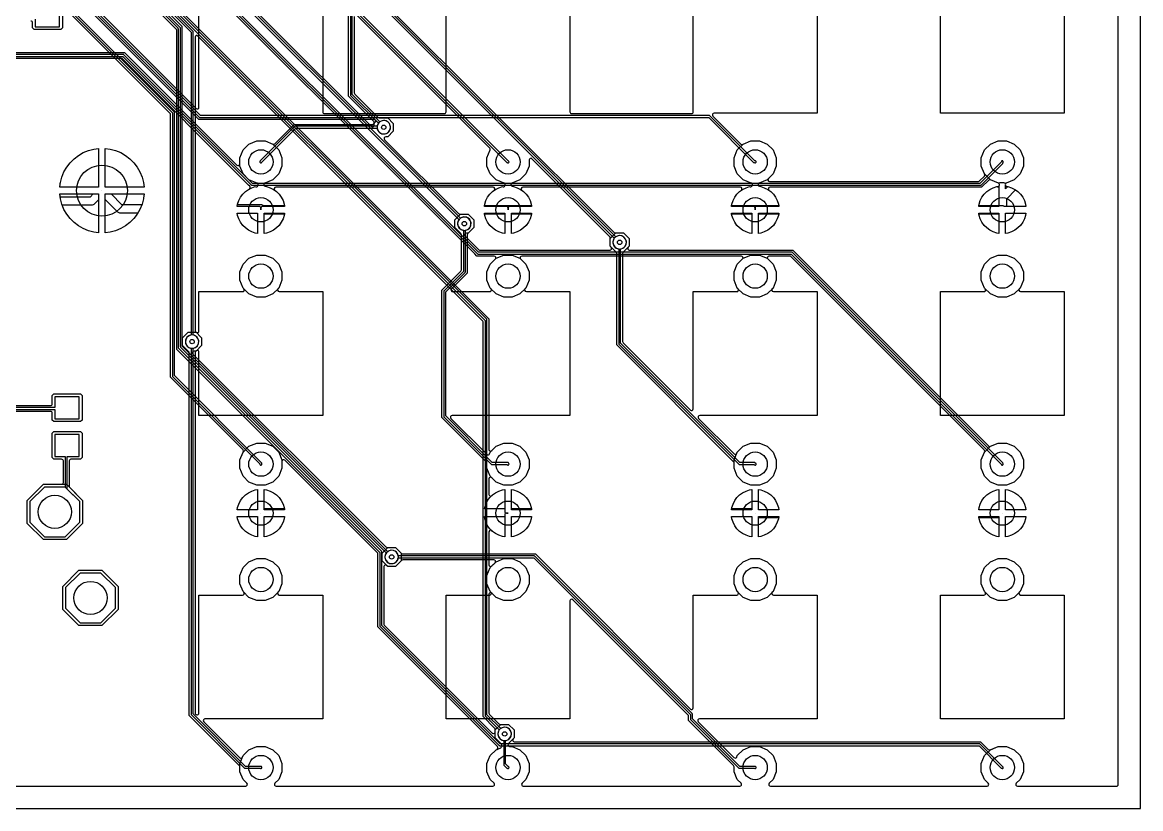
# Model space of a CAD drawing. Header units: millimetres. Extents: x 0 to 79, y 0 to 100.
# Drawn here: x 28.3 to 78.9, y 0 to 35.5 of the extents above; entities that cross this region are included whole.
import ezdxf

# ---------------------------------------------------------------- set-up
doc = ezdxf.new("R2010")
doc.units = ezdxf.units.MM

msp = doc.modelspace()

# ---------------------------------------------------------------- linework, layer by layer
at = {"layer": '16_copper'}
for points in [[(33.449, 38.127), (49.428, 22.147), (49.428, 16.241, 0.668179), (49.558, 16.187), (49.753, 16.381), (50.103, 16.526), (50.481, 16.526), (50.831, 16.381), (51.099, 16.113), (51.244, 15.763), (51.244, 15.385), (51.099, 15.035), (50.831, 14.767), (50.481, 14.622), (50.103, 14.622), (49.753, 14.767), (49.558, 14.961, 0.668179), (49.428, 14.907), (49.428, 14.204, 0.572909), (49.542, 14.138), (49.549, 14.143, 0.153687), (49.589, 14.181), (49.726, 14.281), (49.878, 14.358), (50.039, 14.41), (50.14, 14.426), (50.14, 13.434, 0.237915), (50.171, 13.373), (50.175, 13.37, -0.108546), (50.216, 13.358), (50.292, 13.358), (50.292, 13.358), (50.216, 13.358, 0.414214), (50.14, 13.282), (50.14, 12.29), (50.039, 12.306), (49.878, 12.358), (49.726, 12.435), (49.589, 12.535, 0.873835), (49.428, 12.512), (49.428, 11.025, 0.668179), (49.558, 10.971), (49.753, 11.165), (50.103, 11.31), (50.481, 11.31), (50.831, 11.165), (51.099, 10.897), (51.244, 10.547), (51.244, 10.169), (51.099, 9.819), (50.831, 9.551), (50.481, 9.406), (50.103, 9.406), (49.753, 9.551), (49.558, 9.745, 0.668179), (49.428, 9.691), (49.428, 4.31, 0.198912), (49.451, 4.256), (49.876, 3.831, 0.198905), (49.93, 3.808), (50.318, 3.808), (50.57, 3.556), (50.57, 3.2), (50.522, 3.153, 0.668179), (50.576, 3.023), (71.664, 3.023), (72.01, 2.677, 0.303343), (72.093, 2.66), (72.455, 2.81), (72.833, 2.81), (73.183, 2.665), (73.451, 2.397), (73.596, 2.047), (73.596, 1.669), (73.451, 1.319), (73.278, 1.146, 0.668179), (73.332, 1.016), (77.808, 1.016, 0.414214), (77.884, 1.092), (77.884, 86.5, 0.414214)], [(35.02, 39.934), (44.112, 30.842), (44.114, 30.84), (44.116, 30.838), (44.123, 30.833), (44.129, 30.828), (44.132, 30.827), (44.134, 30.826), (44.142, 30.824), (44.15, 30.821), (44.153, 30.821), (44.155, 30.82), (44.164, 30.82), (44.172, 30.819), (44.174, 30.82, 0.381879), (44.242, 30.895), (44.242, 31.014, 0.199414), (44.22, 31.068), (43.072, 32.215), (43.072, 43.296, 0.198912)], [(43.161, 43.365), (43.161, 32.271), (43.162, 32.265), (43.163, 32.259), (43.164, 32.257), (43.164, 32.254), (43.173, 32.24), (43.174, 32.24), (43.174, 32.239), (44.429, 30.985), (44.413, 30.963), (44.391, 30.92), (44.377, 30.875), (44.369, 30.828), (44.369, 30.78), (44.377, 30.733), (44.391, 30.687), (44.413, 30.645), (44.441, 30.606), (44.475, 30.573), (44.513, 30.545), (44.556, 30.523), (44.601, 30.508), (44.648, 30.501), (44.696, 30.501), (44.743, 30.508, 1), (44.601, 31.1), (44.556, 31.085, 0.061471), (44.492, 31.047), (43.25, 32.289), (43.25, 43.383)], [(44.561, 36.571), (55.076, 26.056, 0.198905), (55.13, 26.033), (55.518, 26.033), (55.77, 25.781), (55.77, 25.425), (55.723, 25.378, 0.668179), (55.777, 25.248), (63.174, 25.248), (72.023, 16.398, 0.303343), (72.107, 16.382), (72.455, 16.526), (72.833, 16.526), (73.183, 16.381), (73.451, 16.113), (73.596, 15.763), (73.596, 15.385), (73.451, 15.035), (73.183, 14.767), (72.833, 14.622), (72.455, 14.622), (72.105, 14.767), (71.837, 15.035), (71.692, 15.385), (71.692, 15.763), (71.838, 16.116, 0.369504), (71.83, 16.214), (63.086, 24.959, 0.198912), (63.032, 24.981), (62.091, 24.981, 0.668179), (62.038, 24.851), (62.275, 24.613), (62.42, 24.263), (62.42, 23.885), (62.275, 23.535), (62.007, 23.267), (61.657, 23.122), (61.279, 23.122), (60.929, 23.267), (60.661, 23.535), (60.516, 23.885), (60.516, 24.263), (60.661, 24.613), (60.898, 24.851, 0.668179), (60.845, 24.981), (50.915, 24.981, 0.668179), (50.862, 24.851), (51.099, 24.613), (51.244, 24.263), (51.244, 23.885), (51.099, 23.535), (50.831, 23.267), (50.481, 23.122), (50.103, 23.122), (49.753, 23.267), (49.485, 23.535), (49.34, 23.885), (49.34, 24.263), (49.485, 24.613), (49.722, 24.851, 0.668179), (49.669, 24.981), (48.884, 24.981), (48.784, 25.081), (33.779, 40.086, 0.414214)], [(30.906, 39.885), (35.471, 35.319), (35.471, 20.892), (35.472, 20.886), (35.473, 20.88), (35.474, 20.878), (35.474, 20.875), (35.483, 20.861), (35.484, 20.861), (35.484, 20.86), (44.784, 11.56), (44.769, 11.538), (44.747, 11.496), (44.732, 11.45), (44.725, 11.403), (44.725, 11.355), (44.732, 11.308), (44.747, 11.263), (44.769, 11.22), (44.797, 11.182), (44.83, 11.148), (44.869, 11.12), (44.911, 11.098), (44.957, 11.083), (45.004, 11.076), (45.052, 11.076), (45.099, 11.083, 1), (44.957, 11.675), (44.911, 11.66, 0.061471), (44.847, 11.623), (35.56, 20.91), (35.56, 35.338), (35.559, 35.344), (35.558, 35.35), (35.557, 35.351), (35.557, 35.354), (35.548, 35.368), (35.547, 35.369), (35.547, 35.369), (30.982, 39.935)], [(32.773, 38.284), (35.96, 35.097), (35.96, 21.414), (35.934, 21.409), (35.888, 21.395), (35.846, 21.373), (35.807, 21.345), (35.773, 21.311), (35.745, 21.273), (35.724, 21.23), (35.709, 21.185), (35.701, 21.138), (35.701, 21.09), (35.709, 21.043), (35.724, 20.997), (35.745, 20.955), (35.773, 20.916), (35.807, 20.882), (35.846, 20.854), (35.888, 20.833), (35.934, 20.818), (35.981, 20.811), (36.028, 20.811), (36.076, 20.818, 0.824851), (36.049, 21.414), (36.049, 35.116), (36.048, 35.121), (36.047, 35.127), (36.046, 35.129), (36.046, 35.132), (36.037, 35.146), (36.036, 35.146), (36.036, 35.147), (32.849, 38.334)], [(33.262, 38.062), (49.251, 22.073), (49.251, 4.223), (49.252, 4.217), (49.252, 4.211), (49.253, 4.209), (49.254, 4.206), (49.263, 4.192), (49.263, 4.192), (49.264, 4.191), (49.896, 3.559), (49.88, 3.537), (49.859, 3.495), (49.844, 3.449), (49.836, 3.402), (49.836, 3.354), (49.844, 3.307), (49.859, 3.262), (49.88, 3.219), (49.908, 3.181), (49.942, 3.147), (49.981, 3.119), (50.023, 3.097), (50.069, 3.082), (50.116, 3.075), (50.163, 3.075), (50.211, 3.082, 1), (50.069, 3.674), (50.023, 3.659, 0.061471), (49.959, 3.622), (49.34, 4.241), (49.34, 22.092), (49.338, 22.098), (49.338, 22.104), (49.337, 22.105), (49.336, 22.108), (49.328, 22.122), (49.327, 22.123), (49.326, 22.123), (33.337, 38.112)], [(44.374, 36.506), (55.097, 25.784), (55.081, 25.762), (55.059, 25.72), (55.045, 25.674), (55.037, 25.627), (55.037, 25.579), (55.045, 25.532), (55.059, 25.487), (55.081, 25.444), (55.109, 25.406), (55.143, 25.372), (55.181, 25.344), (55.224, 25.322), (55.269, 25.307), (55.316, 25.3), (55.364, 25.3), (55.411, 25.307, 1), (55.269, 25.899), (55.224, 25.884, 0.061471), (55.16, 25.847), (44.45, 36.556)], [(19.689, 1.016), (38.428, 1.016, 0.668179), (38.482, 1.146), (38.309, 1.319), (38.164, 1.669), (38.164, 2.047), (38.309, 2.397), (38.577, 2.665), (38.927, 2.81), (39.305, 2.81), (39.655, 2.665), (39.923, 2.397), (40.068, 2.047), (40.068, 1.669), (39.923, 1.319), (39.75, 1.146, 0.668179), (39.804, 1.016), (49.604, 1.016, 0.668179), (49.658, 1.146), (49.485, 1.319), (49.34, 1.669), (49.34, 2.047), (49.485, 2.397), (49.753, 2.665, 0.69841), (49.814, 2.804), (44.406, 8.212), (44.406, 11.515, 0.198912), (44.383, 11.569), (40.198, 15.754, 0.668179), (40.068, 15.7), (40.068, 15.385), (39.923, 15.035), (39.655, 14.767), (39.305, 14.622), (38.927, 14.622), (38.577, 14.767), (38.309, 15.035), (38.164, 15.385), (38.164, 15.763), (38.309, 16.113, 0.411775), (38.309, 16.221), (35.127, 19.402), (35.127, 19.402), (35.027, 19.503), (35.027, 31.384, 0.198912), (35.004, 31.438), (30.271, 36.171, 0.668179)], [(30.141, 36.117), (30.141, 35.3), (30.067, 35.226), (28.861, 35.226), (28.787, 35.3), (28.787, 35.528, 0.414214), (28.711, 35.604)], [(43.339, 35.81), (43.339, 32.357, 0.198912), (43.361, 32.304), (44.408, 31.256, 0.198905), (44.462, 31.234), (44.85, 31.234), (45.102, 30.982), (45.102, 30.626), (44.85, 30.374), (44.764, 30.374, 0.668179), (44.71, 30.244), (48.053, 26.9, 0.198905), (48.107, 26.878), (48.495, 26.878), (48.747, 26.626), (48.747, 26.27), (48.495, 26.018), (48.409, 26.018, 0.668179), (48.355, 25.887), (48.972, 25.27, 0.198912), (49.026, 25.248), (54.903, 25.248), (54.906, 25.248, 0.654774), (54.957, 25.378), (54.91, 25.425), (54.91, 25.813, 0.199414), (54.888, 25.867), (51.374, 29.381, 0.668179), (51.244, 29.327), (51.244, 29.05), (51.099, 28.7), (50.831, 28.432), (50.468, 28.282, 0.754559), (50.485, 28.136), (50.485, 28.136), (50.545, 28.126), (50.706, 28.074), (50.858, 27.997), (50.995, 27.897), (51.115, 27.777), (51.215, 27.64), (51.292, 27.488), (51.344, 27.327), (51.36, 27.226), (50.368, 27.226, 0.237915), (50.307, 27.195), (50.304, 27.191, -0.108546), (50.292, 27.15), (50.292, 27.074), (50.292, 27.074), (50.292, 27.15, 0.414214), (50.216, 27.226), (49.224, 27.226), (49.24, 27.327), (49.292, 27.488), (49.369, 27.64), (49.469, 27.777), (49.589, 27.897), (49.726, 27.997), (49.878, 28.074), (50.039, 28.126, 0.925744), (50.134, 28.271), (50.123, 28.278, 0.02525), (50.116, 28.282), (49.753, 28.432), (49.485, 28.7), (49.34, 29.05), (49.34, 29.429), (49.486, 29.78, 0.303353), (49.469, 29.863), (43.469, 35.864, 0.668179)], [(21.586, 18.224), (29.6, 18.224, 0.414214), (29.676, 18.301), (29.676, 18.675), (29.75, 18.749), (30.956, 18.749), (31.03, 18.675), (31.03, 17.569), (30.956, 17.495), (29.75, 17.495), (29.676, 17.569), (29.676, 17.882, 0.414214), (29.6, 17.958), (21.512, 17.958, 0.198912)]]:
    msp.add_lwpolyline(points, format="xyb", dxfattribs=at)
for points in [[(29.879, 40.645), (35.293, 35.23), (35.293, 20.803), (35.294, 20.797), (35.295, 20.791), (35.296, 20.789), (35.296, 20.786), (35.305, 20.772), (35.306, 20.772), (35.306, 20.771), (44.494, 11.583), (44.494, 8.268), (44.496, 8.262), (44.496, 8.256), (44.497, 8.254), (44.498, 8.251), (44.506, 8.237), (44.507, 8.237), (44.507, 8.236), (49.886, 2.858), (49.891, 2.854), (49.896, 2.851), (49.897, 2.85), (49.9, 2.848), (49.916, 2.845), (49.917, 2.845), (49.917, 2.845), (71.591, 2.845), (72.6, 1.835), (72.604, 1.833), (72.606, 1.831), (72.618, 1.822), (72.634, 1.815), (72.65, 1.814), (72.666, 1.819), (72.679, 1.83), (72.686, 1.845), (72.688, 1.861), (72.684, 1.877), (72.67, 1.894), (72.66, 1.901), (71.64, 2.921), (71.635, 2.924), (71.631, 2.928), (71.629, 2.928), (71.627, 2.93), (71.61, 2.934), (71.61, 2.934), (71.609, 2.934), (49.936, 2.934), (44.583, 8.286), (44.583, 11.601), (44.582, 11.607), (44.582, 11.613), (44.581, 11.615), (44.58, 11.618), (44.571, 11.632), (44.571, 11.632), (44.57, 11.633), (35.382, 20.821), (35.382, 35.249), (35.381, 35.255), (35.381, 35.261), (35.38, 35.262), (35.379, 35.265), (35.37, 35.279), (35.37, 35.28), (35.369, 35.28), (29.972, 40.677)], [(33.751, 40.24), (48.908, 25.083), (48.913, 25.079), (48.918, 25.076), (48.919, 25.075), (48.922, 25.073), (48.938, 25.07), (48.939, 25.07), (48.939, 25.07), (63.101, 25.07), (72.594, 15.576), (72.604, 15.556), (72.613, 15.542), (72.627, 15.533), (72.643, 15.53), (72.66, 15.532), (72.674, 15.541), (72.684, 15.554), (72.688, 15.57), (72.684, 15.592), (72.672, 15.62), (72.664, 15.632), (72.663, 15.633), (63.15, 25.146), (63.145, 25.149), (63.141, 25.153), (63.139, 25.153), (63.137, 25.155), (63.121, 25.159), (63.12, 25.159), (63.119, 25.159), (48.958, 25.159), (33.826, 40.29)], [(30.074, 36.493), (35.116, 31.452), (35.116, 19.558), (35.117, 19.552), (35.117, 19.546), (35.118, 19.544), (35.119, 19.542), (35.127, 19.528), (35.128, 19.527), (35.129, 19.527), (39.072, 15.584), (39.072, 15.574), (39.075, 15.558), (39.084, 15.544), (39.097, 15.534), (39.113, 15.53), (39.129, 15.532), (39.144, 15.54), (39.155, 15.552), (39.16, 15.574), (39.16, 15.602), (39.159, 15.608), (39.159, 15.614), (39.158, 15.616), (39.157, 15.618), (39.148, 15.632), (39.148, 15.633), (39.147, 15.633), (35.204, 19.576), (35.204, 31.471), (35.203, 31.477), (35.203, 31.483), (35.202, 31.484), (35.201, 31.487), (35.192, 31.501), (35.192, 31.501), (35.191, 31.502), (30.124, 36.569)], [(28.914, 35.693), (28.914, 35.353), (30.014, 35.353), (30.014, 36.353)], [(43.352, 36.106), (50.242, 29.217), (50.252, 29.209), (50.254, 29.208), (50.273, 29.199), (50.289, 29.195), (50.306, 29.197), (50.32, 29.205), (50.331, 29.218), (50.336, 29.233), (50.335, 29.25), (50.328, 29.265), (50.311, 29.279), (50.299, 29.285), (43.428, 36.156)], [(21.443, 18.047), (29.803, 18.047), (29.803, 17.622), (30.903, 17.622), (30.903, 18.622), (29.803, 18.622), (29.803, 18.136), (21.425, 18.136)]]:
    msp.add_lwpolyline(points, dxfattribs=at)
for points in [[(48.388, 26.152, 1), (48.246, 26.743), (48.201, 26.729, 0.061471), (48.136, 26.691), (34.514, 40.313, 0.966282), (34.04, 40.691), (34.012, 40.653, 0.824854), (34.452, 40.25), (48.074, 26.628), (48.058, 26.607), (48.036, 26.564), (48.021, 26.519), (48.014, 26.472), (48.014, 26.424), (48.021, 26.377), (48.036, 26.331), (48.058, 26.289), (48.086, 26.25), (48.12, 26.216), (48.158, 26.188), (48.201, 26.167), (48.246, 26.152), (48.293, 26.145), (48.341, 26.145)], [(49.642, 3.394, 0.381879), (49.709, 3.47), (49.709, 3.588, 0.199414), (49.687, 3.642), (49.162, 4.168), (49.162, 22.005, 0.198912), (49.139, 22.059), (36.268, 34.93, 0.668179), (36.138, 34.876), (36.138, 21.62, 0.198912), (36.16, 21.566), (36.435, 21.292), (36.435, 20.936), (36.183, 20.684), (36.096, 20.684, 0.668179), (36.042, 20.553), (44.764, 11.832, 0.198905), (44.818, 11.809), (45.206, 11.809), (45.458, 11.557), (45.458, 11.201), (45.206, 10.949), (44.85, 10.949), (44.802, 10.996, 0.668179), (44.672, 10.942), (44.672, 8.354, 0.198912), (44.695, 8.301), (49.579, 3.416), (49.582, 3.414), (49.583, 3.412), (49.59, 3.408), (49.597, 3.403), (49.599, 3.402), (49.602, 3.4), (49.61, 3.398), (49.617, 3.395), (49.62, 3.395), (49.623, 3.394), (49.631, 3.394), (49.639, 3.394)], [(30.02, 28.092), (30.025, 28.133), (30.025, 28.133), (30.025, 28.133), (30.035, 28.209), (30.035, 28.209), (30.035, 28.209), (30.045, 28.285, 0.088592), (30.049, 28.314), (30.114, 28.556), (30.21, 28.787), (30.335, 29.005), (30.487, 29.203), (30.665, 29.381), (30.863, 29.533), (31.081, 29.658), (31.312, 29.754), (31.554, 29.819), (31.776, 29.848), (31.776, 28.092)], [(39.116, 27.074), (39.116, 27.15, -0.109765), (39.104, 27.192), (39.1, 27.196, 0.234921), (39.04, 27.226), (38.048, 27.226), (38.064, 27.327), (38.116, 27.488), (38.193, 27.64), (38.293, 27.777), (38.413, 27.897), (38.55, 27.997), (38.702, 28.074), (38.863, 28.126, 0.925757), (38.958, 28.271), (38.947, 28.278, 0.02525), (38.94, 28.282), (38.577, 28.432), (38.309, 28.7), (38.164, 29.05), (38.164, 29.429), (38.309, 29.778), (38.577, 30.046), (38.927, 30.191), (39.305, 30.191), (39.655, 30.046), (39.923, 29.778), (40.068, 29.429), (40.068, 29.05), (39.923, 28.7), (39.655, 28.432), (39.292, 28.282, 0.754559), (39.308, 28.136), (39.309, 28.136), (39.369, 28.126), (39.53, 28.074), (39.682, 27.997), (39.819, 27.897), (39.939, 27.777), (40.039, 27.64), (40.116, 27.488), (40.168, 27.327), (40.184, 27.226), (39.192, 27.226, 0.414214), (39.116, 27.15), (39.116, 27.074)], [(61.468, 27.074), (61.468, 27.15, -0.109765), (61.456, 27.192), (61.452, 27.196, 0.234921), (61.392, 27.226), (60.4, 27.226), (60.416, 27.327), (60.468, 27.488), (60.545, 27.64), (60.645, 27.777), (60.765, 27.897), (60.902, 27.997), (61.054, 28.074), (61.215, 28.126, 0.925744), (61.31, 28.271), (61.299, 28.278, 0.02525), (61.292, 28.282), (60.929, 28.432), (60.661, 28.7), (60.516, 29.05), (60.516, 29.429), (60.661, 29.778), (60.929, 30.046), (61.279, 30.191), (61.657, 30.191), (62.007, 30.046), (62.275, 29.778), (62.42, 29.429), (62.42, 29.05), (62.275, 28.7), (62.007, 28.432), (61.644, 28.282, 0.754559), (61.661, 28.136), (61.661, 28.136), (61.721, 28.126), (61.882, 28.074), (62.034, 27.997), (62.171, 27.897), (62.291, 27.777), (62.391, 27.64), (62.468, 27.488), (62.52, 27.327), (62.536, 27.226), (61.544, 27.226, 0.414214), (61.468, 27.15), (61.468, 27.074)], [(72.784, 28.252, 0.25468), (72.72, 28.287), (72.568, 28.287, 0.238446), (72.486, 28.271), (72.475, 28.278, 0.02525), (72.468, 28.282), (72.105, 28.432), (71.837, 28.7), (71.692, 29.05), (71.692, 29.429), (71.837, 29.778), (72.105, 30.046), (72.455, 30.191), (72.833, 30.191), (73.183, 30.046), (73.451, 29.778), (73.596, 29.429), (73.596, 29.05), (73.451, 28.7), (73.183, 28.432), (72.82, 28.282, 0.038941), (72.81, 28.276), (72.801, 28.27), (72.8, 28.27), (72.8, 28.269), (72.793, 28.262), (72.786, 28.254), (72.786, 28.254), (72.785, 28.253), (72.785, 28.252)], [(71.576, 27.226), (71.592, 27.327), (71.644, 27.488), (71.721, 27.64), (71.821, 27.777), (71.941, 27.897), (72.078, 27.997), (72.23, 28.074), (72.391, 28.126, 0.285685), (72.482, 28.149), (72.49, 28.154, -0.000902), (72.492, 28.156), (72.492, 27.226)], [(72.796, 28.156, -0.001512), (72.799, 28.154), (72.807, 28.148, 0.106436), (72.837, 28.136), (72.837, 28.136, 0.177335), (72.901, 28.125), (72.796, 28.02)], [(32.08, 27.788), (33.836, 27.788, 0.03889), (33.834, 27.773), (33.814, 27.62, 0.150583), (33.807, 27.566), (33.742, 27.324), (33.646, 27.093), (33.521, 26.875), (33.369, 26.677), (33.191, 26.499), (32.993, 26.347), (32.775, 26.222), (32.544, 26.126), (32.302, 26.061), (32.08, 26.032)], [(29.279, 12.163), (28.546, 12.896), (28.546, 13.934), (29.279, 14.667), (30.105, 14.667, 0.414214), (30.182, 14.743), (30.182, 15.719, 0.414214), (30.105, 15.795), (29.75, 15.795), (29.676, 15.869), (29.676, 16.975), (29.75, 17.049), (30.956, 17.049), (31.03, 16.975), (31.03, 15.869), (30.956, 15.795), (30.524, 15.795, 0.414214), (30.448, 15.719), (30.448, 14.567, 0.198912), (30.471, 14.513), (31.05, 13.934), (31.05, 12.896), (30.317, 12.163)]]:
    msp.add_lwpolyline(points, format="xyb", close=True, dxfattribs=at)
for points in [[(32.08, 28.092), (32.08, 29.848), (32.302, 29.819), (32.544, 29.754), (32.775, 29.658), (32.993, 29.533), (33.191, 29.381), (33.369, 29.203), (33.521, 29.005), (33.646, 28.787), (33.742, 28.556), (33.807, 28.314), (33.836, 28.092)], [(31.928, 27.94), (31.928, 27.94), (31.928, 27.94), (31.928, 27.94)], [(72.854, 27.226), (72.854, 27.574), (73.248, 27.969), (73.347, 27.897), (73.467, 27.777), (73.567, 27.64), (73.644, 27.488), (73.696, 27.327), (73.712, 27.226)], [(31.554, 26.061), (31.312, 26.126), (31.081, 26.222), (30.863, 26.347), (30.665, 26.499), (30.487, 26.677), (30.335, 26.875), (30.21, 27.093), (30.114, 27.324), (30.049, 27.566), (30.02, 27.788), (31.776, 27.788), (31.776, 26.032)], [(38.863, 26.022), (38.702, 26.074), (38.55, 26.151), (38.413, 26.251), (38.293, 26.371), (38.193, 26.508), (38.116, 26.66), (38.064, 26.821), (38.048, 26.922), (38.964, 26.922), (38.964, 26.006)], [(39.268, 26.922), (40.184, 26.922), (40.168, 26.821), (40.116, 26.66), (40.039, 26.508), (39.939, 26.371), (39.819, 26.251), (39.682, 26.151), (39.53, 26.074), (39.369, 26.022), (39.268, 26.006)], [(50.039, 26.022), (49.878, 26.074), (49.726, 26.151), (49.589, 26.251), (49.469, 26.371), (49.369, 26.508), (49.292, 26.66), (49.24, 26.821), (49.224, 26.922), (50.14, 26.922), (50.14, 26.006)], [(50.444, 26.922), (51.36, 26.922), (51.344, 26.821), (51.292, 26.66), (51.215, 26.508), (51.115, 26.371), (50.995, 26.251), (50.858, 26.151), (50.706, 26.074), (50.545, 26.022), (50.444, 26.006)], [(61.215, 26.022), (61.054, 26.074), (60.902, 26.151), (60.765, 26.251), (60.645, 26.371), (60.545, 26.508), (60.468, 26.66), (60.416, 26.821), (60.4, 26.922), (61.316, 26.922), (61.316, 26.006)], [(61.62, 26.922), (62.536, 26.922), (62.52, 26.821), (62.468, 26.66), (62.391, 26.508), (62.291, 26.371), (62.171, 26.251), (62.034, 26.151), (61.882, 26.074), (61.721, 26.022), (61.62, 26.006)], [(72.391, 26.022), (72.23, 26.074), (72.078, 26.151), (71.941, 26.251), (71.821, 26.371), (71.721, 26.508), (71.644, 26.66), (71.592, 26.821), (71.576, 26.922), (72.492, 26.922), (72.492, 26.006)], [(72.796, 26.922), (73.712, 26.922), (73.696, 26.821), (73.644, 26.66), (73.567, 26.508), (73.467, 26.371), (73.347, 26.251), (73.21, 26.151), (73.058, 26.074), (72.897, 26.022), (72.796, 26.006)], [(38.927, 23.122), (38.577, 23.267), (38.309, 23.535), (38.164, 23.885), (38.164, 24.263), (38.309, 24.613), (38.577, 24.881), (38.927, 25.026), (39.305, 25.026), (39.655, 24.881), (39.923, 24.613), (40.068, 24.263), (40.068, 23.885), (39.923, 23.535), (39.655, 23.267), (39.305, 23.122)], [(72.455, 23.122), (72.105, 23.267), (71.837, 23.535), (71.692, 23.885), (71.692, 24.263), (71.837, 24.613), (72.105, 24.881), (72.455, 25.026), (72.833, 25.026), (73.183, 24.881), (73.451, 24.613), (73.596, 24.263), (73.596, 23.885), (73.451, 23.535), (73.183, 23.267), (72.833, 23.122)], [(30.923, 12.949), (30.923, 13.881), (30.359, 14.445), (30.359, 15.922), (30.903, 15.922), (30.903, 16.922), (29.803, 16.922), (29.803, 15.922), (30.27, 15.922), (30.27, 14.534), (30.264, 14.54), (29.332, 14.54), (28.673, 13.881), (28.673, 12.949), (29.332, 12.29), (30.264, 12.29)], [(61.279, 14.622), (60.929, 14.767), (60.661, 15.035), (60.516, 15.385), (60.516, 15.763), (60.661, 16.113), (60.929, 16.381), (61.279, 16.526), (61.657, 16.526), (62.007, 16.381), (62.275, 16.113), (62.42, 15.763), (62.42, 15.385), (62.275, 15.035), (62.007, 14.767), (61.657, 14.622)], [(38.048, 13.51), (38.064, 13.611), (38.116, 13.772), (38.193, 13.924), (38.293, 14.061), (38.413, 14.181), (38.55, 14.281), (38.702, 14.358), (38.863, 14.41), (38.964, 14.426), (38.964, 13.51)], [(39.268, 13.51), (39.268, 14.426), (39.369, 14.41), (39.53, 14.358), (39.682, 14.281), (39.819, 14.181), (39.939, 14.061), (40.039, 13.924), (40.116, 13.772), (40.168, 13.611), (40.184, 13.51)], [(50.444, 13.51), (50.444, 14.426), (50.545, 14.41), (50.706, 14.358), (50.858, 14.281), (50.995, 14.181), (51.115, 14.061), (51.215, 13.924), (51.292, 13.772), (51.344, 13.611), (51.36, 13.51)], [(60.4, 13.51), (60.416, 13.611), (60.468, 13.772), (60.545, 13.924), (60.645, 14.061), (60.765, 14.181), (60.902, 14.281), (61.054, 14.358), (61.215, 14.41), (61.316, 14.426), (61.316, 13.51)], [(61.62, 13.51), (61.62, 14.426), (61.721, 14.41), (61.882, 14.358), (62.034, 14.281), (62.171, 14.181), (62.291, 14.061), (62.391, 13.924), (62.468, 13.772), (62.52, 13.611), (62.536, 13.51)], [(71.576, 13.51), (71.592, 13.611), (71.644, 13.772), (71.721, 13.924), (71.821, 14.061), (71.941, 14.181), (72.078, 14.281), (72.23, 14.358), (72.391, 14.41), (72.492, 14.426), (72.492, 13.51)], [(72.796, 13.51), (72.796, 14.426), (72.897, 14.41), (73.058, 14.358), (73.21, 14.281), (73.347, 14.181), (73.467, 14.061), (73.567, 13.924), (73.644, 13.772), (73.696, 13.611), (73.712, 13.51)], [(38.863, 12.306), (38.702, 12.358), (38.55, 12.435), (38.413, 12.535), (38.293, 12.655), (38.193, 12.792), (38.116, 12.944), (38.064, 13.105), (38.048, 13.206), (38.964, 13.206), (38.964, 12.29)], [(39.116, 13.358), (39.116, 13.358), (39.116, 13.358), (39.116, 13.358)], [(39.268, 13.206), (40.184, 13.206), (40.168, 13.105), (40.116, 12.944), (40.039, 12.792), (39.939, 12.655), (39.819, 12.535), (39.682, 12.435), (39.53, 12.358), (39.369, 12.306), (39.268, 12.29)], [(50.444, 13.206), (51.36, 13.206), (51.344, 13.105), (51.292, 12.944), (51.215, 12.792), (51.115, 12.655), (50.995, 12.535), (50.858, 12.435), (50.706, 12.358), (50.545, 12.306), (50.444, 12.29)], [(61.215, 12.306), (61.054, 12.358), (60.902, 12.435), (60.765, 12.535), (60.645, 12.655), (60.545, 12.792), (60.468, 12.944), (60.416, 13.105), (60.4, 13.206), (61.316, 13.206), (61.316, 12.29)], [(61.468, 13.358), (61.468, 13.358), (61.468, 13.358), (61.468, 13.358)], [(61.62, 13.206), (62.536, 13.206), (62.52, 13.105), (62.468, 12.944), (62.391, 12.792), (62.291, 12.655), (62.171, 12.535), (62.034, 12.435), (61.882, 12.358), (61.721, 12.306), (61.62, 12.29)], [(72.391, 12.306), (72.23, 12.358), (72.078, 12.435), (71.941, 12.535), (71.821, 12.655), (71.721, 12.792), (71.644, 12.944), (71.592, 13.105), (71.576, 13.206), (72.492, 13.206), (72.492, 12.29)], [(72.644, 13.358), (72.644, 13.358), (72.644, 13.358), (72.644, 13.358)], [(72.796, 13.206), (73.712, 13.206), (73.696, 13.105), (73.644, 12.944), (73.567, 12.792), (73.467, 12.655), (73.347, 12.535), (73.21, 12.435), (73.058, 12.358), (72.897, 12.306), (72.796, 12.29)], [(38.927, 9.406), (38.577, 9.551), (38.309, 9.819), (38.164, 10.169), (38.164, 10.547), (38.309, 10.897), (38.577, 11.165), (38.927, 11.31), (39.305, 11.31), (39.655, 11.165), (39.923, 10.897), (40.068, 10.547), (40.068, 10.169), (39.923, 9.819), (39.655, 9.551), (39.305, 9.406)], [(61.279, 9.406), (60.929, 9.551), (60.661, 9.819), (60.516, 10.169), (60.516, 10.547), (60.661, 10.897), (60.929, 11.165), (61.279, 11.31), (61.657, 11.31), (62.007, 11.165), (62.275, 10.897), (62.42, 10.547), (62.42, 10.169), (62.275, 9.819), (62.007, 9.551), (61.657, 9.406)], [(72.455, 9.406), (72.105, 9.551), (71.837, 9.819), (71.692, 10.169), (71.692, 10.547), (71.837, 10.897), (72.105, 11.165), (72.455, 11.31), (72.833, 11.31), (73.183, 11.165), (73.451, 10.897), (73.596, 10.547), (73.596, 10.169), (73.451, 9.819), (73.183, 9.551), (72.833, 9.406)], [(30.889, 8.273), (30.156, 9.006), (30.156, 10.044), (30.889, 10.777), (31.927, 10.777), (32.66, 10.044), (32.66, 9.006), (31.927, 8.273)], [(32.533, 9.059), (32.533, 9.991), (31.874, 10.65), (30.942, 10.65), (30.283, 9.991), (30.283, 9.059), (30.942, 8.4), (31.874, 8.4)]]:
    msp.add_lwpolyline(points, close=True, dxfattribs=at)
at = {"layer": '1_copper'}
for points in [[(19.689, 1.016), (38.428, 1.016, 0.668179), (38.482, 1.146), (38.309, 1.319), (38.164, 1.669), (38.164, 1.888, 0.198912), (38.142, 1.941), (35.871, 4.212), (35.871, 20.607, 0.198912), (35.849, 20.661), (35.574, 20.936), (35.574, 21.292), (35.826, 21.544), (36.183, 21.544, 0.690038), (36.316, 21.595), (36.316, 23.374), (38.286, 23.374, 0.611648), (38.347, 23.494), (38.343, 23.501, 0.125128), (38.309, 23.535), (38.164, 23.885), (38.164, 24.263), (38.309, 24.613), (38.577, 24.881), (38.927, 25.026), (39.305, 25.026), (39.655, 24.881), (39.923, 24.613), (40.068, 24.263), (40.068, 23.885), (39.923, 23.535, 0.874187), (39.946, 23.374), (41.916, 23.374), (41.916, 17.774), (36.316, 17.774), (36.316, 20.633, 0.458574), (36.228, 20.708), (36.226, 20.707, 0.448726), (36.138, 20.607), (36.138, 4.354), (36.139, 4.346), (36.14, 4.337, 0.964727), (36.314, 4.316), (36.316, 4.323, 0.015791), (36.316, 4.328), (36.316, 9.658), (38.286, 9.658, 0.611648), (38.347, 9.778), (38.343, 9.785, 0.125128), (38.309, 9.819), (38.164, 10.169), (38.164, 10.547), (38.309, 10.897), (38.577, 11.165), (38.927, 11.31), (39.305, 11.31), (39.655, 11.165), (39.923, 10.897), (40.068, 10.547), (40.068, 10.169), (39.923, 9.819, 0.874187), (39.946, 9.658), (41.916, 9.658), (41.916, 4.058), (36.586, 4.058, 0.668179), (36.532, 3.928), (38.156, 2.304, 0.534516), (38.281, 2.329), (38.309, 2.397), (38.577, 2.665), (38.927, 2.81), (39.305, 2.81), (39.655, 2.665), (39.923, 2.397), (40.068, 2.047), (40.068, 1.669), (39.923, 1.319), (39.75, 1.146, 0.668179), (39.804, 1.016), (49.604, 1.016, 0.668179), (49.658, 1.146), (49.485, 1.319), (49.34, 1.669), (49.34, 2.047), (49.485, 2.397), (49.753, 2.665), (49.959, 2.751, 0.229641), (50.003, 2.8), (50.005, 2.811, 0.384379), (49.984, 2.926), (49.709, 3.2), (49.709, 3.556), (49.961, 3.808), (50.318, 3.808), (50.57, 3.556), (50.57, 3.2), (50.31, 2.94, 0.668179), (50.364, 2.81), (50.481, 2.81), (50.831, 2.665), (51.099, 2.397), (51.244, 2.047), (51.244, 1.669), (51.099, 1.319), (50.926, 1.146, 0.668179), (50.98, 1.016), (60.78, 1.016, 0.668179), (60.834, 1.146), (60.661, 1.319), (60.516, 1.669), (60.516, 1.894, 0.198912), (60.494, 1.948), (58.452, 3.99), (58.452, 4.18, 0.198912), (58.429, 4.234), (53.222, 9.442, 0.668179), (53.092, 9.388), (53.092, 4.058), (47.492, 4.058), (47.492, 9.658), (49.462, 9.658, 0.611648), (49.523, 9.778), (49.519, 9.785, 0.125128), (49.485, 9.819), (49.34, 10.169), (49.34, 10.547), (49.485, 10.897), (49.703, 11.116, 0.668179), (49.65, 11.246), (45.534, 11.246, 0.198912), (45.48, 11.223), (45.206, 10.949), (44.85, 10.949), (44.598, 11.201), (44.598, 11.557), (44.85, 11.809), (45.206, 11.809), (45.48, 11.535, 0.199418), (45.534, 11.513), (51.528, 11.513), (58.538, 4.503, 0.668179), (58.668, 4.557), (58.668, 9.658), (60.638, 9.658, 0.611648), (60.699, 9.778), (60.695, 9.785, 0.125128), (60.661, 9.819), (60.516, 10.169), (60.516, 10.547), (60.661, 10.897), (60.929, 11.165), (61.279, 11.31), (61.657, 11.31), (62.007, 11.165), (62.275, 10.897), (62.42, 10.547), (62.42, 10.169), (62.275, 9.819, 0.874187), (62.298, 9.658), (64.268, 9.658), (64.268, 4.058), (58.945, 4.058, 0.668179), (58.891, 3.928), (60.51, 2.309, 0.534516), (60.634, 2.333), (60.661, 2.397), (60.929, 2.665), (61.279, 2.81), (61.657, 2.81), (62.007, 2.665), (62.275, 2.397), (62.42, 2.047), (62.42, 1.669), (62.275, 1.319), (62.102, 1.146, 0.668179), (62.156, 1.016), (71.956, 1.016, 0.668179), (72.01, 1.146), (71.837, 1.319), (71.692, 1.669), (71.692, 2.047), (71.837, 2.397), (72.105, 2.665), (72.455, 2.81), (72.833, 2.81), (73.183, 2.665), (73.451, 2.397), (73.596, 2.047), (73.596, 1.669), (73.451, 1.319), (73.278, 1.146, 0.668179), (73.332, 1.016), (77.808, 1.016, 0.414214), (77.884, 1.092), (77.884, 98.908, 0.414214)], [(64.268, 37.039), (64.268, 31.439), (59.611, 31.439, 0.668179), (59.557, 31.309), (60.821, 30.046, 0.357844), (60.929, 30.046), (61.279, 30.191), (61.657, 30.191), (62.007, 30.046), (62.275, 29.778), (62.42, 29.429), (62.42, 29.05), (62.275, 28.7), (62.064, 28.489, 0.668179), (62.118, 28.359), (71.567, 28.359, 0.198912), (71.62, 28.381), (71.834, 28.595, 0.350853), (71.838, 28.698), (71.692, 29.05), (71.692, 29.429), (71.837, 29.778), (72.105, 30.046), (72.455, 30.191), (72.833, 30.191), (73.183, 30.046), (73.451, 29.778), (73.596, 29.429), (73.596, 29.05), (73.451, 28.7), (73.183, 28.432), (72.82, 28.282, 0.754559), (72.837, 28.136), (72.837, 28.136), (72.897, 28.126), (73.058, 28.074), (73.21, 27.997), (73.347, 27.897), (73.467, 27.777), (73.567, 27.64), (73.644, 27.488), (73.696, 27.327), (73.712, 27.226), (72.734, 27.226), (72.714, 27.238), (72.682, 27.248, 0.101466), (72.608, 27.248), (71.579, 27.248), (71.592, 27.327), (71.644, 27.488), (71.721, 27.64), (71.821, 27.777), (71.941, 27.897), (72.078, 27.997), (72.23, 28.074), (72.391, 28.126, 0.925744), (72.486, 28.271), (72.475, 28.278, 0.02525), (72.468, 28.282), (72.112, 28.429, 0.303343), (72.029, 28.413), (71.709, 28.092), (62.137, 28.092, 0.726549), (62.092, 27.955), (62.171, 27.897), (62.291, 27.777), (62.391, 27.64), (62.468, 27.488), (62.52, 27.327), (62.533, 27.248), (61.61, 27.248), (61.473, 27.252, 0.071309), (61.421, 27.248), (60.403, 27.248), (60.416, 27.327), (60.468, 27.488), (60.545, 27.64), (60.645, 27.777), (60.765, 27.897), (60.844, 27.955, 0.726549), (60.799, 28.092), (50.961, 28.092, 0.726536), (50.916, 27.955), (50.995, 27.897), (51.115, 27.777), (51.215, 27.64), (51.292, 27.488), (51.344, 27.327), (51.357, 27.248), (50.453, 27.248), (50.296, 27.252, 0.05774), (50.255, 27.248), (49.227, 27.248), (49.24, 27.327), (49.292, 27.488), (49.369, 27.64), (49.469, 27.777), (49.589, 27.897), (49.668, 27.955, 0.726536), (49.623, 28.092), (39.785, 28.092, 0.726549), (39.74, 27.955), (39.819, 27.897), (39.939, 27.777), (40.039, 27.64), (40.116, 27.488), (40.168, 27.327), (40.181, 27.248), (39.252, 27.248, 0.20145), (39.116, 27.292), (38.058, 27.292), (38.064, 27.327), (38.116, 27.488), (38.193, 27.64), (38.293, 27.777), (38.413, 27.897), (38.55, 27.997, 0.702051), (38.613, 28.14), (38.56, 28.193), (38.56, 28.193), (32.86, 33.893, 0.198912), (32.806, 33.915), (25.665, 33.915, 0.198912)], [(31.348, 36.493), (36.186, 31.656, 0.668179), (36.316, 31.709), (36.316, 37.039)], [(41.916, 37.039), (41.916, 31.502, 0.414214), (41.992, 31.426), (47.416, 31.426, 0.414214), (47.492, 31.502), (47.492, 37.039)], [(53.092, 37.039), (53.092, 31.502, 0.414214), (53.168, 31.426), (58.592, 31.426, 0.414214), (58.668, 31.502), (58.668, 37.039)], [(25.665, 34.182), (32.948, 34.182), (38.034, 29.096, 0.668179), (38.164, 29.15), (38.164, 29.429), (38.309, 29.778), (38.577, 30.046), (38.927, 30.191), (39.305, 30.191), (39.658, 30.045, 0.303343), (39.741, 30.062), (40.617, 30.937), (44.166, 30.937, 0.198912), (44.22, 30.96), (44.289, 31.029, 0.668179), (44.235, 31.159), (36.305, 31.159), (31.26, 36.204, 0.198912)], [(25.459, 34.004), (32.875, 34.004), (38.685, 28.194), (38.69, 28.191), (38.694, 28.187), (38.696, 28.187), (38.698, 28.185), (38.714, 28.181), (38.715, 28.181), (38.716, 28.181), (71.653, 28.181), (71.659, 28.182), (71.665, 28.183), (71.667, 28.184), (71.67, 28.184), (71.684, 28.193), (71.684, 28.194), (71.685, 28.194), (72.663, 29.172), (72.672, 29.186), (72.672, 29.188), (72.673, 29.189), (72.686, 29.224), (72.688, 29.241), (72.685, 29.257), (72.675, 29.271), (72.662, 29.28), (72.646, 29.284), (72.629, 29.281), (72.615, 29.273), (72.602, 29.254), (72.593, 29.228), (71.635, 28.27), (38.734, 28.27), (32.924, 34.08), (32.919, 34.084), (32.915, 34.087), (32.913, 34.088), (32.911, 34.089), (32.895, 34.093), (32.894, 34.093), (32.893, 34.093), (25.459, 34.093, 0.966282)]]:
    msp.add_lwpolyline(points, format="xyb", dxfattribs=at)
for points in [[(69.844, 31.439), (69.844, 37.039), (71.814, 37.039, 0.611648), (71.875, 37.16), (71.871, 37.166, 0.125128), (71.837, 37.2), (71.692, 37.55), (71.692, 37.929), (71.837, 38.278), (72.105, 38.546), (72.455, 38.691), (72.833, 38.691), (73.183, 38.546), (73.451, 38.278), (73.596, 37.929), (73.596, 37.55), (73.451, 37.2, 0.874187), (73.474, 37.039), (75.444, 37.039), (75.444, 31.439)], [(39.129, 29.197), (39.144, 29.205), (39.155, 29.217), (39.157, 29.226), (40.69, 30.759), (44.372, 30.759, 0.966282), (44.975, 30.828), (44.968, 30.875, 0.824851), (44.372, 30.848), (40.672, 30.848), (40.666, 30.847), (40.66, 30.847), (40.658, 30.846), (40.655, 30.845), (40.641, 30.836), (40.641, 30.836), (40.64, 30.835), (39.085, 29.28), (39.081, 29.275), (39.077, 29.27), (39.077, 29.268), (39.075, 29.266), (39.072, 29.25), (39.072, 29.249), (39.072, 29.248), (39.072, 29.239), (39.075, 29.223), (39.084, 29.209), (39.097, 29.199), (39.113, 29.195)], [(30.02, 28.092), (30.025, 28.133), (30.025, 28.133), (30.025, 28.133), (30.035, 28.209), (30.035, 28.209), (30.035, 28.209), (30.045, 28.285, 0.088592), (30.049, 28.314), (30.114, 28.556), (30.21, 28.787), (30.335, 29.005), (30.487, 29.203), (30.665, 29.381), (30.863, 29.533), (31.081, 29.658), (31.312, 29.754), (31.554, 29.819), (31.776, 29.848), (31.776, 28.092)], [(31.554, 26.061), (31.312, 26.126), (31.081, 26.222), (30.863, 26.347), (30.665, 26.499), (30.487, 26.677), (30.335, 26.875), (30.21, 27.093), (30.127, 27.292), (31.471, 27.292, 0.198912), (31.596, 27.344), (31.776, 27.524), (31.776, 26.032)], [(32.08, 27.542), (32.634, 26.989, 0.198912), (32.76, 26.937), (33.557, 26.937), (33.521, 26.875), (33.369, 26.677), (33.191, 26.499), (32.993, 26.347), (32.775, 26.222), (32.544, 26.126), (32.302, 26.061), (32.08, 26.032)], [(32.833, 27.292), (32.338, 27.788), (33.836, 27.788, 0.03889), (33.834, 27.773), (33.814, 27.62, 0.150583), (33.807, 27.566), (33.742, 27.324), (33.729, 27.292)], [(50.103, 14.622), (49.753, 14.767), (49.485, 15.035), (49.34, 15.385), (49.34, 15.604, 0.198912), (49.318, 15.657), (47.295, 17.68), (47.295, 23.436), (48.161, 24.303, 0.198912), (48.184, 24.356), (48.184, 25.941, 0.198912), (48.161, 25.995), (47.887, 26.27), (47.887, 26.626), (48.139, 26.878), (48.495, 26.878), (48.747, 26.626), (48.747, 26.27), (48.473, 25.995, 0.199418), (48.45, 25.941), (48.45, 24.214), (47.74, 23.504, 0.668179), (47.794, 23.374), (49.462, 23.374, 0.611648), (49.523, 23.494), (49.519, 23.501, 0.125128), (49.485, 23.535), (49.34, 23.885), (49.34, 24.263), (49.485, 24.613), (49.753, 24.881), (50.103, 25.026), (50.481, 25.026), (50.831, 24.881), (51.099, 24.613), (51.244, 24.263), (51.244, 23.885), (51.099, 23.535, 0.874187), (51.122, 23.374), (53.092, 23.374), (53.092, 17.774), (47.762, 17.774, 0.668179), (47.708, 17.644), (49.332, 16.02, 0.534504), (49.457, 16.045), (49.485, 16.113), (49.753, 16.381), (50.103, 16.526), (50.481, 16.526), (50.831, 16.381), (51.099, 16.113), (51.244, 15.763), (51.244, 15.385), (51.099, 15.035), (50.831, 14.767), (50.481, 14.622)], [(50.444, 26.892, 0.008939), (50.451, 26.892), (51.356, 26.892), (51.344, 26.821), (51.292, 26.66), (51.215, 26.508), (51.115, 26.371), (50.995, 26.251), (50.858, 26.151), (50.706, 26.074), (50.545, 26.022), (50.444, 26.006)], [(50.314, 15.536), (50.327, 15.547), (50.335, 15.561), (50.336, 15.578), (50.329, 15.599), (50.31, 15.627), (50.308, 15.628), (50.307, 15.63), (50.303, 15.634), (50.298, 15.639), (50.296, 15.639), (50.295, 15.641), (50.291, 15.642), (50.283, 15.645), (50.276, 15.646), (50.273, 15.646), (49.58, 15.646), (47.473, 17.754), (47.473, 23.362), (48.349, 24.238), (48.352, 24.243), (48.356, 24.248), (48.356, 24.25), (48.358, 24.252), (48.362, 24.268), (48.361, 24.269), (48.362, 24.27), (48.362, 26.148, 0.966282), (48.293, 26.751), (48.246, 26.743, 0.824851), (48.273, 26.148), (48.273, 24.288), (47.397, 23.412), (47.393, 23.407), (47.389, 23.403), (47.389, 23.401), (47.387, 23.398), (47.384, 23.382), (47.384, 23.381), (47.384, 23.381), (47.384, 17.736), (47.385, 17.73), (47.385, 17.724), (47.386, 17.722), (47.387, 17.719), (47.396, 17.705), (47.396, 17.705), (47.397, 17.704), (49.53, 15.571), (49.535, 15.567), (49.54, 15.563), (49.542, 15.563), (49.544, 15.561), (49.56, 15.558), (49.561, 15.558), (49.562, 15.558), (50.249, 15.558), (50.255, 15.549), (50.267, 15.537), (50.282, 15.531), (50.299, 15.53)], [(61.279, 14.622), (60.929, 14.767), (60.661, 15.035), (60.516, 15.385), (60.516, 15.629, 0.198912), (60.494, 15.683), (55.207, 20.97), (55.207, 25.097, 0.198912), (55.184, 25.151), (54.91, 25.425), (54.91, 25.781), (55.162, 26.033), (55.518, 26.033), (55.77, 25.781), (55.77, 25.425), (55.496, 25.151, 0.199418), (55.474, 25.097), (55.474, 21.112, 0.198912), (55.496, 21.058), (58.538, 18.016, 0.668179), (58.668, 18.07), (58.668, 23.374), (60.638, 23.374, 0.611648), (60.699, 23.494), (60.695, 23.501, 0.125128), (60.661, 23.535), (60.516, 23.885), (60.516, 24.263), (60.661, 24.613), (60.929, 24.881), (61.279, 25.026), (61.657, 25.026), (62.007, 24.881), (62.275, 24.613), (62.42, 24.263), (62.42, 23.885), (62.275, 23.535, 0.874187), (62.298, 23.374), (64.268, 23.374), (64.268, 17.774), (58.964, 17.774, 0.668179), (58.91, 17.644), (60.516, 16.038, 0.534516), (60.64, 16.063), (60.661, 16.113), (60.929, 16.381), (61.279, 16.526), (61.657, 16.526), (62.007, 16.381), (62.275, 16.113), (62.42, 15.763), (62.42, 15.385), (62.275, 15.035), (62.007, 14.767), (61.657, 14.622)], [(61.489, 15.535), (61.502, 15.545), (61.51, 15.56), (61.512, 15.576), (61.508, 15.592), (61.494, 15.61), (61.456, 15.638), (61.454, 15.639), (61.452, 15.641), (61.448, 15.642), (61.441, 15.645), (61.433, 15.645), (61.43, 15.646), (60.782, 15.646), (55.385, 21.043), (55.385, 25.303, 0.966282), (55.316, 25.906), (55.269, 25.899, 0.824851), (55.296, 25.303), (55.296, 21.025), (55.297, 21.019), (55.297, 21.013), (55.298, 21.011), (55.299, 21.009), (55.308, 20.995), (55.308, 20.994), (55.309, 20.993), (60.732, 15.571), (60.737, 15.567), (60.741, 15.563), (60.743, 15.563), (60.745, 15.561), (60.762, 15.558), (60.763, 15.558), (60.763, 15.558), (61.415, 15.558), (61.442, 15.538), (61.457, 15.531), (61.473, 15.53)], [(69.844, 17.774), (69.844, 23.374), (71.814, 23.374, 0.611648), (71.875, 23.494), (71.871, 23.501, 0.125128), (71.837, 23.535), (71.692, 23.885), (71.692, 24.263), (71.837, 24.613), (72.105, 24.881), (72.455, 25.026), (72.833, 25.026), (73.183, 24.881), (73.451, 24.613), (73.596, 24.263), (73.596, 23.885), (73.451, 23.535, 0.874187), (73.474, 23.374), (75.444, 23.374), (75.444, 17.774)], [(39.129, 1.816), (39.144, 1.824), (39.155, 1.836), (39.16, 1.858), (39.16, 1.867), (39.159, 1.874), (39.158, 1.88), (39.158, 1.882), (39.157, 1.883), (39.154, 1.889), (39.15, 1.895), (39.149, 1.896), (39.148, 1.897), (39.143, 1.901), (39.138, 1.906), (39.137, 1.906), (39.135, 1.907), (39.119, 1.911), (39.117, 1.911), (39.116, 1.911), (38.423, 1.911), (36.049, 4.286), (36.049, 20.814, 0.966282), (35.981, 21.417), (35.934, 21.409, 0.824851), (35.96, 20.814), (35.96, 4.267), (35.961, 4.261), (35.962, 4.255), (35.963, 4.254), (35.963, 4.251), (35.972, 4.237), (35.973, 4.236), (35.973, 4.236), (38.373, 1.835), (38.378, 1.832), (38.383, 1.828), (38.385, 1.828), (38.387, 1.826), (38.403, 1.822), (38.404, 1.823), (38.405, 1.822), (39.091, 1.822), (39.097, 1.818), (39.113, 1.814)], [(61.62, 13.16, 0.044855), (61.652, 13.157), (62.529, 13.157), (62.52, 13.105), (62.468, 12.944), (62.391, 12.792), (62.291, 12.655), (62.171, 12.535), (62.034, 12.435), (61.882, 12.358), (61.721, 12.306), (61.62, 12.29)], [(61.49, 1.819), (61.503, 1.83), (61.51, 1.845), (61.512, 1.861), (61.508, 1.877), (61.498, 1.891), (61.478, 1.901), (61.44, 1.91), (61.433, 1.91), (61.43, 1.911), (60.782, 1.911), (58.63, 4.063), (58.63, 4.267), (58.628, 4.273), (58.628, 4.279), (58.627, 4.281), (58.626, 4.284), (58.618, 4.298), (58.617, 4.298), (58.617, 4.299), (51.505, 11.411), (51.5, 11.414), (51.495, 11.418), (51.493, 11.418), (51.491, 11.42), (51.475, 11.424), (51.474, 11.423), (51.473, 11.424), (45.328, 11.424, 0.966282), (44.725, 11.355), (44.732, 11.308, 0.824851), (45.328, 11.335), (51.455, 11.335), (58.541, 4.249), (58.541, 4.045), (58.542, 4.039), (58.542, 4.033), (58.543, 4.031), (58.544, 4.029), (58.553, 4.015), (58.553, 4.014), (58.554, 4.014), (60.732, 1.835), (60.737, 1.832), (60.741, 1.828), (60.743, 1.828), (60.745, 1.826), (60.762, 1.822), (60.763, 1.823), (60.763, 1.822), (61.425, 1.822), (61.458, 1.815), (61.474, 1.814)], [(69.844, 4.058), (69.844, 9.658), (71.814, 9.658, 0.611648), (71.875, 9.778), (71.871, 9.785, 0.125128), (71.837, 9.819), (71.692, 10.169), (71.692, 10.547), (71.837, 10.897), (72.105, 11.165), (72.455, 11.31), (72.833, 11.31), (73.183, 11.165), (73.451, 10.897), (73.596, 10.547), (73.596, 10.169), (73.451, 9.819, 0.874187), (73.474, 9.658), (75.444, 9.658), (75.444, 4.058)], [(50.306, 1.816), (50.32, 1.824), (50.331, 1.836), (50.336, 1.852), (50.335, 1.869), (50.328, 1.884), (50.311, 1.898), (50.299, 1.904), (50.184, 2.019), (50.184, 3.078, 0.966282), (50.116, 3.681), (50.069, 3.674, 0.824851), (50.095, 3.078), (50.095, 2), (50.096, 1.994), (50.097, 1.988), (50.098, 1.987), (50.098, 1.984), (50.107, 1.97), (50.108, 1.969), (50.108, 1.969), (50.242, 1.835), (50.252, 1.828), (50.254, 1.827), (50.273, 1.818), (50.289, 1.814)]]:
    msp.add_lwpolyline(points, format="xyb", close=True, dxfattribs=at)
msp.add_lwpolyline([(31.274, 36.316), (36.329, 31.261), (36.334, 31.258), (36.338, 31.254), (36.34, 31.254), (36.342, 31.252), (36.359, 31.248), (36.359, 31.249), (36.36, 31.248), (59.367, 31.248), (61.398, 29.217), (61.399, 29.216), (61.4, 29.215), (61.402, 29.214), (61.412, 29.207), (61.417, 29.206), (61.42, 29.205), (61.458, 29.196), (61.474, 29.195), (61.49, 29.201), (61.503, 29.211), (61.51, 29.226), (61.512, 29.243), (61.508, 29.259), (61.498, 29.272), (61.478, 29.282), (61.452, 29.289), (59.417, 31.324), (59.412, 31.328), (59.407, 31.332), (59.405, 31.332), (59.403, 31.334), (59.387, 31.337), (59.386, 31.337), (59.385, 31.337), (36.379, 31.337), (31.324, 36.392)], dxfattribs=at)
for points in [[(32.08, 28.092), (32.08, 29.848), (32.302, 29.819), (32.544, 29.754), (32.775, 29.658), (32.993, 29.533), (33.191, 29.381), (33.369, 29.203), (33.521, 29.005), (33.646, 28.787), (33.742, 28.556), (33.807, 28.314), (33.836, 28.092)], [(30.038, 27.648), (30.02, 27.788), (31.537, 27.788), (31.397, 27.648)], [(38.863, 26.022), (38.702, 26.074), (38.55, 26.151), (38.413, 26.251), (38.293, 26.371), (38.193, 26.508), (38.116, 26.66), (38.064, 26.821), (38.048, 26.922), (38.964, 26.922), (38.964, 26.006)], [(39.268, 26.892), (40.18, 26.892), (40.168, 26.821), (40.116, 26.66), (40.039, 26.508), (39.939, 26.371), (39.819, 26.251), (39.682, 26.151), (39.53, 26.074), (39.369, 26.022), (39.268, 26.006)], [(50.039, 26.022), (49.878, 26.074), (49.726, 26.151), (49.589, 26.251), (49.469, 26.371), (49.369, 26.508), (49.292, 26.66), (49.24, 26.821), (49.228, 26.892), (50.14, 26.892), (50.14, 26.006)], [(61.215, 26.022), (61.054, 26.074), (60.902, 26.151), (60.765, 26.251), (60.645, 26.371), (60.545, 26.508), (60.468, 26.66), (60.416, 26.821), (60.404, 26.892), (61.316, 26.892), (61.316, 26.006)], [(61.62, 26.892), (62.532, 26.892), (62.52, 26.821), (62.468, 26.66), (62.391, 26.508), (62.291, 26.371), (62.171, 26.251), (62.034, 26.151), (61.882, 26.074), (61.721, 26.022), (61.62, 26.006)], [(72.391, 26.022), (72.23, 26.074), (72.078, 26.151), (71.941, 26.251), (71.821, 26.371), (71.721, 26.508), (71.644, 26.66), (71.592, 26.821), (71.58, 26.892), (72.492, 26.892), (72.492, 26.006)], [(72.796, 26.922), (73.712, 26.922), (73.696, 26.821), (73.644, 26.66), (73.567, 26.508), (73.467, 26.371), (73.347, 26.251), (73.21, 26.151), (73.058, 26.074), (72.897, 26.022), (72.796, 26.006)], [(38.927, 14.622), (38.577, 14.767), (38.309, 15.035), (38.164, 15.385), (38.164, 15.763), (38.309, 16.113), (38.577, 16.381), (38.927, 16.526), (39.305, 16.526), (39.655, 16.381), (39.923, 16.113), (40.068, 15.763), (40.068, 15.385), (39.923, 15.035), (39.655, 14.767), (39.305, 14.622)], [(72.455, 14.622), (72.105, 14.767), (71.837, 15.035), (71.692, 15.385), (71.692, 15.763), (71.837, 16.113), (72.105, 16.381), (72.455, 16.526), (72.833, 16.526), (73.183, 16.381), (73.451, 16.113), (73.596, 15.763), (73.596, 15.385), (73.451, 15.035), (73.183, 14.767), (72.833, 14.622)], [(29.279, 12.163), (28.546, 12.896), (28.546, 13.934), (29.279, 14.667), (30.317, 14.667), (31.05, 13.934), (31.05, 12.896), (30.317, 12.163)], [(30.923, 12.949), (30.923, 13.881), (30.264, 14.54), (29.332, 14.54), (28.673, 13.881), (28.673, 12.949), (29.332, 12.29), (30.264, 12.29)], [(38.048, 13.51), (38.064, 13.611), (38.116, 13.772), (38.193, 13.924), (38.293, 14.061), (38.413, 14.181), (38.55, 14.281), (38.702, 14.358), (38.863, 14.41), (38.964, 14.426), (38.964, 13.51)], [(39.268, 13.557), (39.268, 14.426), (39.369, 14.41), (39.53, 14.358), (39.682, 14.281), (39.819, 14.181), (39.939, 14.061), (40.039, 13.924), (40.116, 13.772), (40.168, 13.611), (40.177, 13.557)], [(49.231, 13.557), (49.24, 13.611), (49.292, 13.772), (49.369, 13.924), (49.469, 14.061), (49.589, 14.181), (49.726, 14.281), (49.878, 14.358), (50.039, 14.41), (50.14, 14.426), (50.14, 13.557)], [(50.444, 14.426), (50.545, 14.41), (50.706, 14.358), (50.858, 14.281), (50.995, 14.181), (51.115, 14.061), (51.215, 13.924), (51.292, 13.772), (51.344, 13.611), (51.353, 13.557), (50.451, 13.557), (50.448, 13.557), (50.444, 13.557)], [(60.407, 13.557), (60.416, 13.611), (60.468, 13.772), (60.545, 13.924), (60.645, 14.061), (60.765, 14.181), (60.902, 14.281), (61.054, 14.358), (61.215, 14.41), (61.316, 14.426), (61.316, 13.557)], [(61.663, 13.513), (61.62, 13.518), (61.62, 14.426), (61.721, 14.41), (61.882, 14.358), (62.034, 14.281), (62.171, 14.181), (62.291, 14.061), (62.391, 13.924), (62.468, 13.772), (62.52, 13.611), (62.536, 13.513)], [(71.576, 13.513), (71.592, 13.611), (71.644, 13.772), (71.721, 13.924), (71.821, 14.061), (71.941, 14.181), (72.078, 14.281), (72.23, 14.358), (72.391, 14.41), (72.492, 14.426), (72.492, 13.513)], [(72.796, 13.51), (72.796, 14.426), (72.897, 14.41), (73.058, 14.358), (73.21, 14.281), (73.347, 14.181), (73.467, 14.061), (73.567, 13.924), (73.644, 13.772), (73.696, 13.611), (73.712, 13.51)], [(38.863, 12.306), (38.702, 12.358), (38.55, 12.435), (38.413, 12.535), (38.293, 12.655), (38.193, 12.792), (38.116, 12.944), (38.064, 13.105), (38.048, 13.206), (38.964, 13.206), (38.964, 12.29)], [(39.268, 13.202), (40.184, 13.202), (40.168, 13.105), (40.116, 12.944), (40.039, 12.792), (39.939, 12.655), (39.819, 12.535), (39.682, 12.435), (39.53, 12.358), (39.369, 12.306), (39.268, 12.29)], [(50.039, 12.306), (49.878, 12.358), (49.726, 12.435), (49.589, 12.535), (49.469, 12.655), (49.369, 12.792), (49.292, 12.944), (49.24, 13.105), (49.224, 13.202), (50.14, 13.202), (50.14, 12.29)], [(50.444, 13.199), (50.463, 13.202), (51.36, 13.202), (51.344, 13.105), (51.292, 12.944), (51.215, 12.792), (51.115, 12.655), (50.995, 12.535), (50.858, 12.435), (50.706, 12.358), (50.545, 12.306), (50.444, 12.29)], [(61.215, 12.306), (61.054, 12.358), (60.902, 12.435), (60.765, 12.535), (60.645, 12.655), (60.545, 12.792), (60.468, 12.944), (60.416, 13.105), (60.4, 13.202), (61.316, 13.202), (61.316, 12.29)], [(72.391, 12.306), (72.23, 12.358), (72.078, 12.435), (71.941, 12.535), (71.821, 12.655), (71.721, 12.792), (71.644, 12.944), (71.592, 13.105), (71.583, 13.157), (72.492, 13.157), (72.492, 12.29)], [(72.796, 13.206), (73.712, 13.206), (73.696, 13.105), (73.644, 12.944), (73.567, 12.792), (73.467, 12.655), (73.347, 12.535), (73.21, 12.435), (73.058, 12.358), (72.897, 12.306), (72.796, 12.29)], [(30.889, 8.273), (30.156, 9.006), (30.156, 10.044), (30.889, 10.777), (31.927, 10.777), (32.66, 10.044), (32.66, 9.006), (31.927, 8.273)], [(32.533, 9.059), (32.533, 9.991), (31.874, 10.65), (30.942, 10.65), (30.283, 9.991), (30.283, 9.059), (30.942, 8.4), (31.874, 8.4)]]:
    msp.add_lwpolyline(points, close=True, dxfattribs=at)
at = {"layer": 'drills_PTH'}
for centre, radius in [((39.116, 29.239), 0.55), ((50.292, 29.239), 0.55), ((61.468, 29.239), 0.55), ((72.644, 29.239), 0.55), ((31.928, 27.94), 1.15), ((39.116, 27.074), 0.55), ((50.292, 27.074), 0.55), ((61.468, 27.074), 0.55), ((72.644, 27.074), 0.55), ((39.116, 24.074), 0.55), ((50.292, 24.074), 0.55), ((61.468, 24.074), 0.55), ((72.644, 24.074), 0.55), ((39.116, 15.574), 0.55), ((50.292, 15.574), 0.55), ((61.468, 15.574), 0.55), ((72.644, 15.574), 0.55), ((29.798, 13.415), 0.75), ((39.116, 13.358), 0.55), ((50.292, 13.358), 0.55), ((61.468, 13.358), 0.55), ((72.644, 13.358), 0.55), ((39.116, 10.358), 0.55), ((50.292, 10.358), 0.55), ((61.468, 10.358), 0.55), ((72.644, 10.358), 0.55), ((31.408, 9.525), 0.75), ((39.116, 1.858), 0.55), ((50.292, 1.858), 0.55), ((61.468, 1.858), 0.55), ((72.644, 1.858), 0.55)]:
    msp.add_circle(centre, radius, dxfattribs=at)
at = {"layer": 'drills_via_1_16'}
for centre in [(44.672, 30.804), (48.317, 26.448), (55.34, 25.603), (36.005, 21.114), (45.028, 11.379), (50.14, 3.378)]:
    msp.add_circle(centre, 0.1, dxfattribs=at)
at = {"layer": 'outline'}
msp.add_lwpolyline([(0, 0), (78.9, 0), (78.9, 100), (0, 100), (0, 0)], close=True, dxfattribs=at)

doc.saveas('drawing.dxf')
